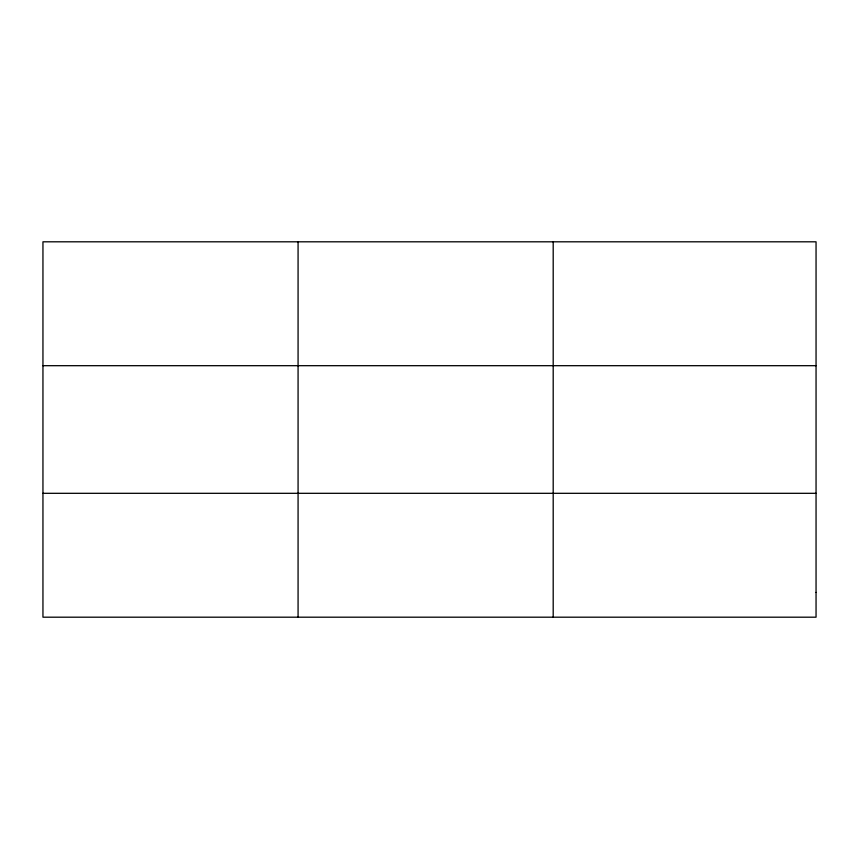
<?xml version="1.0" encoding="UTF-8"?>
<svg xmlns="http://www.w3.org/2000/svg" width="859" height="859" viewBox="0 0 859 859"><rect width="100%" height="100%" fill="white"/><g stroke="black" fill="none" stroke-linecap="round" stroke-linejoin="round"><path stroke-width="1.29" d="M298.073 241.808L298.073 617.191M553.196 241.808L553.196 617.191M42.95 365.687L816.05 365.687M42.95 493.313L816.05 493.313M816.05 592.42L816.05 617.191L42.95 617.191L42.95 241.808L816.05 241.808L816.05 592.42"/></g></svg>
